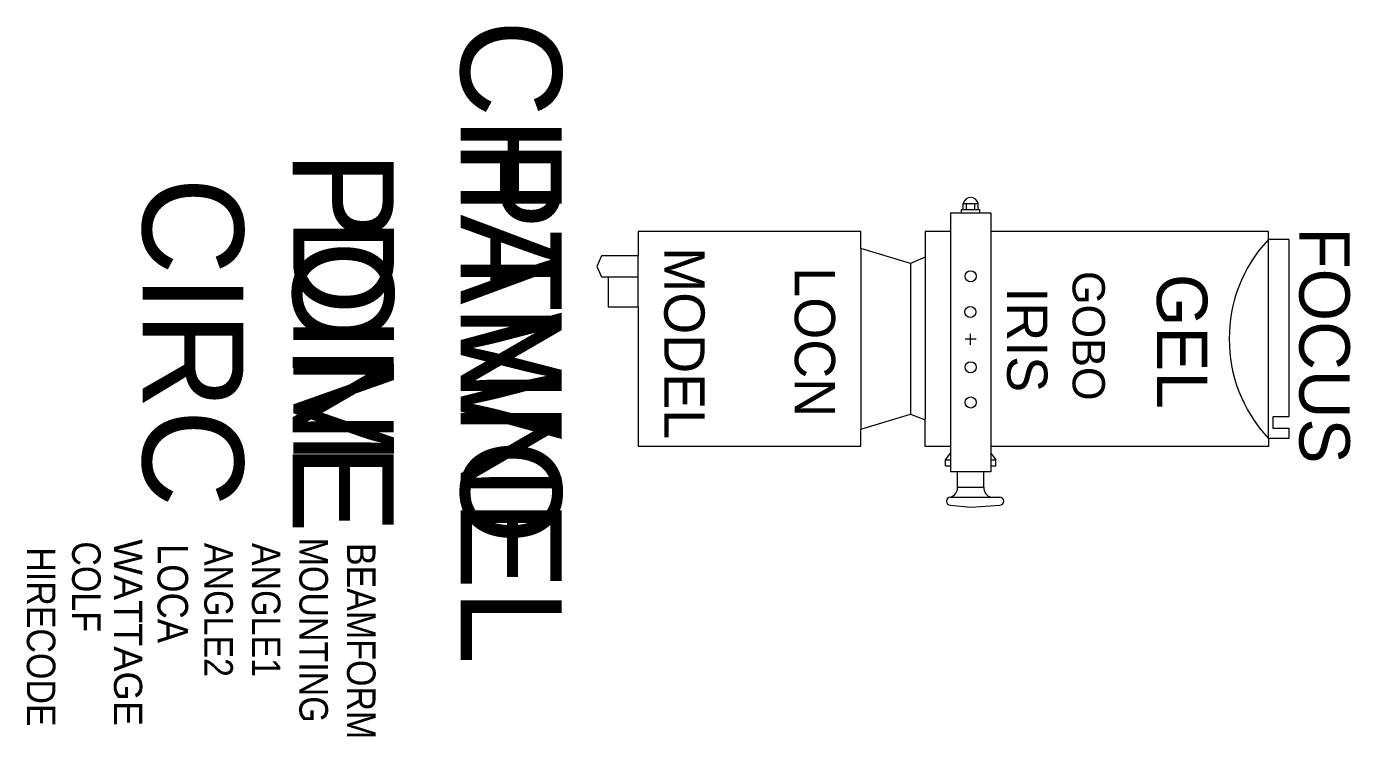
# Model space of a CAD drawing. Extents: x 1303 to 2616, y 354 to 1058.
import ezdxf
from ezdxf.enums import TextEntityAlignment as Align

# ---------------------------------------------------------------- set-up
doc = ezdxf.new("R2010")
doc.units = 0
doc.layers.get('0').update_dxf_attribs({"linetype": 'CONTINUOUS'})
for name, color, linetype in [('CHANNEL', 3, 'CONTINUOUS'), ('CIRC', 6, 'CONTINUOUS'), ('D', 7, 'CONTINUOUS'), ('DIMMER', 4, 'CONTINUOUS'), ('FOCUS', 2, 'CONTINUOUS'), ('GEL', 1, 'CONTINUOUS'), ('LANTERNS', 4, 'CONTINUOUS'), ('LOCATION', 7, 'CONTINUOUS'), ('MODEL', 6, 'CONTINUOUS'), ('PATCH', 5, 'CONTINUOUS'), ('PATCH2', 5, 'CONTINUOUS')]:
    doc.layers.add(name, color=color, linetype=linetype)

msp = doc.modelspace()

# ---------------------------------------------------------------- linework, layer by layer
for p, q in [((2231.6, 876.5), (2231.6, 882.5)), ((2231.6, 882.5), (2246.6, 882.5)), ((2235.1, 876.5), (2235.1, 882.5)), ((2243.1, 876.5), (2243.1, 882.5)), ((2246.6, 876.5), (2246.6, 882.5)), ((2219.1, 873.5), (2219.1, 616.5)), ((2219.1, 873.5), (2259.1, 873.5)), ((2230.1, 873.5), (2230.1, 876.5)), ((2230.1, 876.5), (2248.1, 876.5)), ((2248.1, 873.5), (2248.1, 876.5)), ((2259.1, 873.5), (2259.1, 616.5)), ((1909.3, 780.2), (1909.3, 830.6)), ((2130.1, 838), (2130.1, 659)), ((2194, 827.8), (2194, 668.7)), ((2179.5, 823.1), (2179.5, 673.9)), ((1879.5, 810), (1909.3, 810)), ((2238.7, 753.5), (2238.7, 742.5)), ((2244.6, 748), (2233.6, 748)), ((2214.1, 628.5), (2219.1, 635)), ((2259.1, 635), (2264.1, 628.5)), ((2214.1, 628.5), (2219.1, 628.5)), ((2214.1, 622.5), (2214.1, 628.5)), ((2214.1, 622.5), (2219.1, 622.5)), ((2259.1, 628.5), (2264.1, 628.5)), ((2259.1, 622.5), (2264.1, 622.5)), ((2264.1, 622.5), (2264.1, 628.5)), ((2259.1, 616.5), (2219.1, 616.5)), ((2226.1, 601.5), (2226.1, 616.5)), ((2252.1, 601.5), (2252.1, 616.5)), ((2219.1, 591.5), (2267.9, 591.5)), ((2226.1, 601.5), (2252.1, 601.5)), ((2219.1, 583.5), (2239.1, 581.5)), ((2239.1, 581.5), (2267.9, 583.5))]:
    msp.add_line(p, q)
for centre in [(2239.1, 810.5), (2238.7, 775.1), (2239.1, 720.3), (2239.1, 685.4)]:
    msp.add_circle(centre, 5.5)
for centre, radius, start, end in [((2239.1, 880.9), 7.67, 12.1702, 167.8298), ((2219.1, 587.5), 4, 90, 270), ((2216, 601.2), 10.2, 288.0473, 1.9687), ((2262.1, 601), 9.99, 177.3184, 252.6657), ((2267.9, 587.5), 4, 270, 90)]:
    msp.add_arc(centre, radius, start, end)
msp.add_point((2238.7, 748))
at = {"layer": 'D'}
for p, q in [((2130.1, 854.8), (1909.3, 854.8)), ((1909.3, 854.8), (1909.3, 830.6)), ((2130.1, 838), (2130.1, 854.8)), ((2219.1, 854.7), (2194, 854.7)), ((2194, 854.7), (2194, 827.8)), ((2534.4, 854.7), (2259.1, 854.7)), ((2534.4, 846.9), (2534.4, 854.7)), ((2534.1, 845.9), (2534.1, 650.1)), ((2554.5, 846.9), (2534.4, 846.9)), ((2554.5, 846.9), (2554.5, 671)), ((1872.9, 830.6), (1868.3, 820.3)), ((1909.3, 830.6), (1872.9, 830.6)), ((2179.5, 823.1), (2130.1, 838)), ((2194, 829.3), (2179.5, 823.1)), ((1868.3, 820.3), (1872.9, 810)), ((1872.9, 810), (1879.5, 810)), ((1879.5, 810), (1879.5, 780.2)), ((1879.5, 780.2), (1909.3, 780.2)), ((1909.3, 780.2), (1909.3, 642.2)), ((2130.1, 659), (2179.5, 673.9)), ((2179.5, 673.9), (2194, 668.1)), ((2554.5, 671), (2538.8, 671)), ((2538.8, 671), (2538.8, 659.8)), ((2130.1, 642.2), (2130.1, 659)), ((2194, 641.9), (2194, 668.7)), ((2538.8, 659.8), (2554.5, 659.8)), ((2554.5, 659.8), (2554.5, 649.7)), ((2534.4, 649.7), (2534.4, 641.9)), ((2554.5, 649.7), (2534.4, 649.7)), ((1909.3, 642.2), (2130.1, 642.2)), ((2219.1, 641.9), (2194, 641.9)), ((2534.4, 641.9), (2259.1, 641.9))]:
    msp.add_line(p, q, dxfattribs=at)
msp.add_arc((2640, 748.4), 144.5, 137.1188, 222.8812, dxfattribs=at)

# ---------------------------------------------------------------- texts
at = {"layer": 'CHANNEL'}
msp.add_attdef('CHANNEL', text='', height=100, rotation=270, dxfattribs=at).set_placement((1733.4, 745.3), align=Align.CENTER)
at = {"layer": 'CIRC'}
msp.add_attdef('CIRC', text='', height=100, rotation=270, dxfattribs=at).set_placement((1417.8, 745.3), align=Align.CENTER)
at = {"layer": 'DIMMER'}
msp.add_attdef('DIM', text='', height=100, rotation=270, dxfattribs=at).set_placement((1567.2, 746.2), align=Align.CENTER)
at = {"layer": 'FOCUS', "color": 30}
msp.add_attdef('FOCUS', text='', height=50, rotation=270, dxfattribs=at).set_placement((2565.1, 741.9), align=Align.CENTER)
at = {"layer": 'GEL'}
for tag, height, p in [('GOBO', 32, (2340.2, 751.5)), ('GEL', 50, (2423.8, 745.9))]:
    msp.add_attdef(tag, text='', height=height, rotation=270, dxfattribs=at).set_placement(p, align=Align.CENTER)
at = {"layer": 'LANTERNS', "color": 30}
msp.add_attdef('IRIS', text='', height=40, rotation=270, dxfattribs=at).set_placement((2295.2, 747.6), align=Align.MIDDLE)
at = {"layer": 'LANTERNS', "color": 0, "width": 0.89, "flags": 1}
for tag, p, s, height in [('HIRECODE', (1303, 541.9), '', 28.3), ('COLF', (1347.9, 547.7), 'Y', 28.3), ('LOCA', (1432.6, 545.1), '', 30.3), ('ANGLE2', (1479, 546.2), '42', 28.3), ('ANGLE1', (1526.2, 546.2), '15', 28.3), ('MOUNTING', (1573.3, 551.4), 'STANDARD HOOK CLAMP', 28.305), ('BEAMFORM', (1620.5, 546.2), 'C', 28.3)]:
    msp.add_attdef(tag, p, s, height=height, rotation=270, dxfattribs=at)
at = {"layer": 'LANTERNS', "color": 0, "flags": 1}
msp.add_attdef('WATTAGE', (1389.4, 549.8), '1200', height=28, rotation=270, dxfattribs=at)
at = {"layer": 'LOCATION'}
msp.add_attdef('LOCN', text='', height=40, rotation=270, dxfattribs=at).set_placement((2064.6, 745.1), align=Align.CENTER)
at = {"layer": 'MODEL'}
msp.add_attdef('MODEL', text='OP1542', height=40, rotation=270, dxfattribs=at).set_placement((1935.2, 744.1), align=Align.CENTER)
at = {"layer": 'PATCH'}
msp.add_attdef('PONE', text='', height=100, rotation=270, dxfattribs=at).set_placement((1566.8, 745.3), align=Align.CENTER)
at = {"layer": 'PATCH2'}
msp.add_attdef('PTWO', text='', height=100, rotation=270, dxfattribs=at).set_placement((1733.4, 745.3), align=Align.CENTER)

doc.saveas('drawing.dxf')
